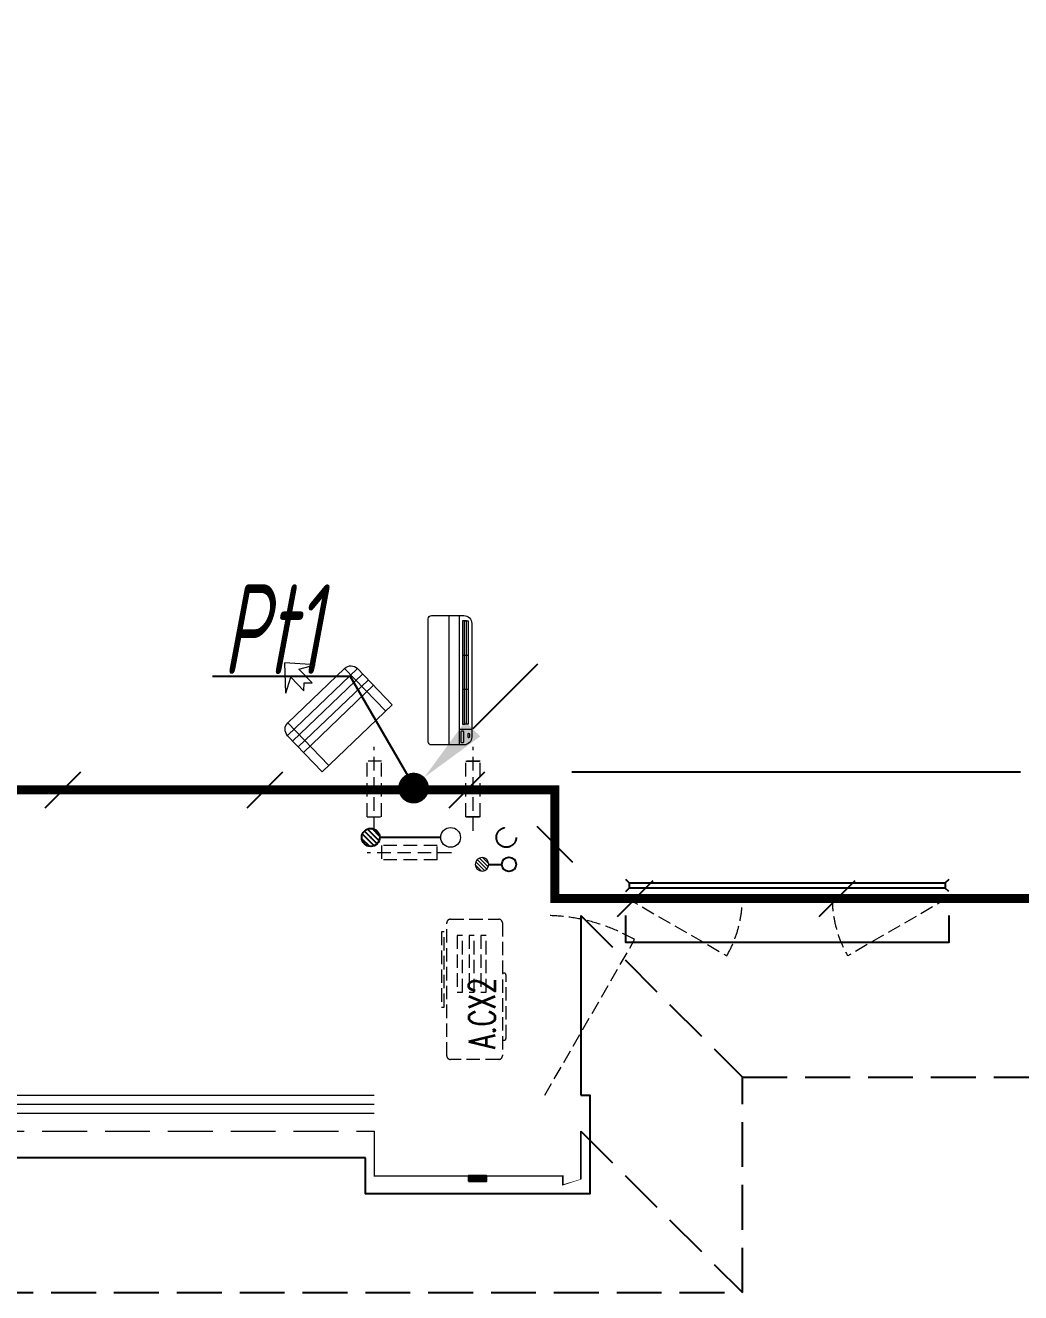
# Model space of a CAD drawing. Extents: x 3002737 to 4077523, y -995787 to -7267.
# Drawn here: x 3535110 to 3540654, y -786295 to -779238 of the extents above; entities that cross this region are included whole.
import ezdxf
from ezdxf.enums import TextEntityAlignment as Align
from ezdxf.xclip import XClip

# ---------------------------------------------------------------- set-up
doc = ezdxf.new("R2010")
doc.units = 0
doc.header["$LTSCALE"] = 1000
doc.header["$MEASUREMENT"] = 0
doc.header["$XCLIPFRAME"] = 2
for name, pattern in [('CENTER2', [1.125, 0.75, -0.125, 0.125, -0.125]), ('DASH', [0.35, 0.25, -0.1]), ('DOTE', [2.4200000000000004, 2, -0.2, 0.02, -0.2]), ('HIDDEN', [0.375, 0.25, -0.125])]:
    doc.linetypes.add(name, pattern=pattern)
doc.layers.get('0').update_dxf_attribs({"linetype": 'CONTINUOUS'})
for name, color, linetype in [('!!电气', 1, 'CONTINUOUS'), ('3-栏杆1', 252, 'CONTINUOUS'), ('3.5方案汇报，与郭总、侯月琴确定户型_t8$0$2020.03.04 -1安徽标准化洋房户型(UA）_t8_t8$0$看线', 154, 'CONTINUOUS'), ('DIM-照明', 7, 'CONTINUOUS'), ('LVTRY', 252, 'CONTINUOUS'), ('LWIRE', 4, 'CONTINUOUS'), ('SHTLN', 4, 'CONTINUOUS'), ('VPIPE-凝结', 150, 'CONTINUOUS'), ('VPIPE-雨水', 4, 'DASH'), ('WIRE-接地', 2, 'CONTINUOUS'), ('卫生间', 6, 'CONTINUOUS'), ('看线', 185, 'CONTINUOUS'), ('立面', 73, 'CONTINUOUS'), ('铝合金', 144, 'CONTINUOUS')]:
    doc.layers.add(name, color=color, linetype=linetype)
for name, color, linetype, lineweight in [('DOTE', 19, 'DOTE', 9), ('EQUIP_地漏', 7, 'CONTINUOUS', 18), ('VPIPE-废水', 31, 'TG_F', 18), ('WINDOW', 146, 'CONTINUOUS', 20), ('平面-栏杆', 56, 'CONTINUOUS', 15), ('平面-看线', 252, 'CONTINUOUS', 15), ('平面-空调室内机', 176, 'CONTINUOUS', 9), ('平面-空调预留孔', 252, 'CONTINUOUS', 15)]:
    doc.layers.add(name, color=color, linetype=linetype, lineweight=lineweight)
doc.styles.add('_TCH_DIM', font='SIMPLEX', dxfattribs={"bigfont": 'GBCBIG'})
doc.styles.add('HZTXT', font='gbeitc.shx', dxfattribs={"width": 0.8, "height": 400, "bigfont": 'hztxt.shx'})
doc.styles.get("Standard").update_dxf_attribs({"font": 'gbenor.shx', "bigfont": 'gbcbig.shx'})
doc.styles.add('TG_LINETYPE', font='SIMPLEX', dxfattribs={"width": 0.8, "height": 3, "bigfont": 'HZTXT'})
doc.linetypes.add('TG_F', pattern='A,2,-0.3,["F",TG_LINETYPE,S=0.1,R=0,X=-0.23,Y=-0.15],0', length=2.3)

# ---------------------------------------------------------------- blocks, each defined once
blk = doc.blocks.new('A$C74D73064')
at = {"layer": 'DOTE', "color": 252}
blk.add_line((-86385.24772744626, 67619.25646164955), (196116.0437006025, 67619.25646164955), dxfattribs=at)
blk = doc.blocks.new('A$C7B1F0EBE')
at = {"color": 252}
ref = blk.add_blockref('A$C74D73064', (-53512.96043979842, -33807.68641956733), dxfattribs=at)
XClip(ref).set_block_clipping_path([(63315.42633097709, 50772.252909203875), (117315.41319851839, 70272.25290802709)])
blk = doc.blocks.new('dongkong')
at = {"layer": '平面-空调预留孔', "color": 8, "linetype": 'HIDDEN', "ltscale": 0.3}
for p, q in [((-603796.0415180789, 210899.900060961), (-603796.0415180789, 210431.4859232727)), ((-603836.0415180789, 210820.9630630909), (-603836.0415180789, 210510.8096162414)), ((-603836.0415180789, 210820.9630630909), (-603756.0415180789, 210820.9630630909)), ((-603756.0415180789, 210820.9630630909), (-603756.0415180789, 210510.8096162414))]:
    blk.add_line(p, q, dxfattribs=at)
blk.add_lwpolyline([(-603756.0415180789, 210510.8096162414), (-603836.0415180789, 210510.8096162414)], dxfattribs=at)
blk = doc.blocks.new('A$C001338C2')
at = {"color": 8}
for p, q in [((844.9999883423079, 303.6000072514144), (54.99998834231155, 303.6000543390692)), ((109.0525457565491, 214.7673082745569), (109.0525510513944, 303.6000511174025)), ((-1.49359439092e-05, 248.6000576173246), (-2.84423585981e-05, 22.0000576172315)), ((899.9999715576414, 22.00000397306576), (899.9999850640525, 248.6000039731589)), ((21.99997024633922, 5.63059293199e-05), (877.9999702463392, 5.2843679441e-06))]:
    blk.add_line(p, q, dxfattribs=at)
at = {"color": 8, "lineweight": 5}
for p, q in [((864.5756734352908, 278.6904651548975), (144.4768629888749, 278.6905080761171)), ((144.4768629888749, 278.6905080761171), (144.4768622188567, 265.7722729386405)), ((387.0097734353949, 278.6904936200444), (144.4768629888749, 278.6905080761171)), ((144.4768629888749, 278.6905080761171), (144.4768614488676, 252.8539829386973)), ((144.4768622188567, 265.7722729386405), (864.5756726653053, 265.772230017421)), ((387.0097711254275, 239.935678482565), (387.0097734353949, 278.6904936200444)), ((864.5756734352908, 278.6904651548975), (622.0427234354138, 278.6904796109884)), ((622.0427234354138, 278.6904796109884), (622.04272112545, 239.935664473509)), ((864.5756718953162, 252.8539400174777), (864.5756734352908, 278.6904651548975)), ((864.5756726653053, 265.772230017421), (864.5756711253525, 239.9356500174181)), ((899.9999830474662, 214.7672611304297), (-1.69525337697e-05, 214.7673147745954)), ((144.4768606789075, 239.9356929386377), (144.4768614488676, 252.8539829386973)), ((144.4768614488676, 252.8539829386973), (864.5756718953162, 252.8539400174777)), ((864.5756711253525, 239.9356500174181), (144.4768606789075, 239.9356929386377)), ((622.04272112545, 239.935664473509), (387.0097711254275, 239.935678482565)), ((899.9999787804518, 143.1781611304468), (-2.12195482163e-05, 143.1782147746126))]:
    blk.add_line(p, q, dxfattribs=at)
at = {"color": 8}
for points in [[(73.08482630450817, 275.0144977724194), (56.77886350143308, 275.0144987443309, -0.414213562373095), (51.27886382925863, 280.5144990721565), (51.27886400034913, 283.3844664433818, -0.414213562373095), (56.77886432817468, 288.8844661155563), (73.08482713124977, 288.8844651436448, -0.4142135623732024), (78.58482680342422, 283.3844648158192), (78.58482663233372, 280.5144974445939, -0.414213562373095)], [(89.24090579471158, 226.3562818807586), (22.19125331861505, 226.3562858772129, -0.414213562372504), (16.6912536464406, 231.8562862050385), (16.69125431894281, 243.1390318179401, -0.414213562373095), (22.19125464676836, 248.6390314901146), (89.24090712286488, 248.6390274936603, -0.414213562373095), (94.74090679503934, 243.1390271658347), (94.74090612253713, 231.8562815529331, -0.414213562373095)]]:
    blk.add_lwpolyline(points, format="xyb", close=True, dxfattribs=at)
for centre, radius, start, end in [((54.99998506405609, 248.6000543390692), 55.0000000000001, 89.99999658490542, 179.9999965849054), ((844.9999850640525, 248.6000072514144), 55.0000000000001, 359.9999965849054, 89.99999658490542), ((21.9999715576414, 22.00005630592932), 22.00000000000004, 179.9999965849054, 269.9999965849054), ((877.9999715576414, 22.00000528436794), 22.00000000000004, 269.9999965849054, 359.9999965849054)]:
    blk.add_arc(centre, radius, start, end, dxfattribs=at)
blk = doc.blocks.new('$lvtry$00000171')
for p, q in [((-74.24621202462731, 10.60660171788186), (-10.60660171788186, 74.24621202462731)), ((-69.81875867368217, -27.39235180270043), (27.39235180242758, 69.81875867368217)), ((-53.03300858900184, -53.03300858886359), (53.03300858900184, 53.03300858886359)), ((-27.39235180242758, -69.81875867368217), (69.81875867368217, 27.39235180270043)), ((10.60660171788186, -74.24621202462731), (74.24621202462731, -10.60660171788186))]:
    blk.add_line(p, q)
blk.add_circle((0, 0), 75)
blk.add_point((0, 0))
blk = doc.blocks.new('$TwtSys$00000141')
at = {"color": 252}
for p, q in [((-47.09803151780761, 3.836055847277748), (-5.041545145413693, 45.89254221967349)), ((-47.09803151780761, 3.836055847277748), (-5.041545145413693, 45.89254221967349)), ((-43.60958444554853, -17.52724007043071), (17.52724007042889, 43.60958444554853)), ((-43.60958444554853, -17.52724007043071), (17.52724007042889, 43.60958444554853)), ((-33.23401871576607, -33.23401871577153), (33.23401871576607, 33.23401871576425)), ((-33.23401871576607, -33.23401871576971), (33.23401871576607, 33.23401871576425)), ((-16.17805684451741, -43.53063328177632), (43.79137317708955, 16.43879673983065)), ((-16.17805684451741, -43.53063328177632), (43.79137317708955, 16.43879673983247)), ((5.715553844029273, -46.12975947626182), (46.12974035062325, -5.715572969671484)), ((5.715553844029273, -46.12975947626182), (46.12974035062325, -5.715572969671484))]:
    blk.add_line(p, q, dxfattribs=at)
blk.add_circle((0, -1.818989403545856e-12), 47, dxfattribs=at)
blk.add_circle((0, -1.818989403545856e-12), 47, dxfattribs=at)
blk = doc.blocks.new('A$C148B7D8E')
at = {"layer": '卫生间', "color": 252, "linetype": 'DASH'}
for p, q in [((22550.00001177914, 2.256128937005997e-07), (23449.9999782659, -899.9999998953426)), ((22549.99997477146, -1199.999990658369), (23449.99997818546, -2099.999804583029))]:
    blk.add_line(p, q, dxfattribs=at)
blk.add_lwpolyline([(16100.0017727029, 13999.99896146997), (16100.00177205505, 15399.99869960139), (7700.000186217541, 15399.9987034885), (7700.00259226287, 10799.99731380143), (7300.000010908523, 10799.99611648254), (7300.000007618219, 10000.0000001312), (900.0000073142583, 10000.00000001432), (900.000007365481, 9000.024217333877), (-899.9999926876626, 9000.024321453297), (-899.9999969094642, -900.0000000767177), (1750.000030706404, -899.999999850872), (1750.000019971107, -2099.999998709653), (23449.99997818546, -2099.999804583029), (23449.9999782659, -899.9999998953426), (25100.00000309735, -900.0000000060536)], dxfattribs=at)
blk = doc.blocks.new('fergve')
at = {"layer": '平面-空调预留孔', "color": 8, "linetype": 'DASH', "ltscale": 0.3}
for p, q in [((119062.717304058, 54987.64907498009), (119062.717304058, 54977.64907498009)), ((119435.5529723145, 54977.64907498009), (119435.5529723145, 54987.64907498009)), ((119072.717304058, 54967.64907498009), (119425.5529723145, 54967.64907498009))]:
    blk.add_line(p, q, dxfattribs=at)
for points in [[(119666.6522452464, 55326.75839339898), (119246.8340998819, 55326.75839339898), (119246.8340998819, 55311.64433774215), (119666.6522452464, 55311.64433774215)], [(119645.4876140846, 55239.18252008365), (119329.9588134751, 55239.18252008365), (119329.9588134751, 55210.21092074577), (119645.4876140846, 55210.21092074577)], [(119645.4876140846, 55173.38063160962), (119329.9588134751, 55173.38063160962), (119329.9588134751, 55144.40903227197), (119645.4876140846, 55144.40903227197)], [(119645.4876140846, 55107.57874313582), (119329.9588134751, 55107.57874313582), (119329.9588134751, 55078.60714379794), (119645.4876140846, 55078.60714379794)]]:
    blk.add_lwpolyline(points, close=True, dxfattribs=at)
blk.add_lwpolyline([(119715.8642389868, 54987.64907498032), (118975.8642389868, 54987.64907498009, -0.414213562373517), (118955.8642389868, 55007.64907498009), (118955.8642389873, 55277.64907498009, -0.414213562372746), (118975.8642389873, 55297.64907498009), (119715.8642389864, 55297.64907498009, -0.4142135623727947), (119735.8642389864, 55277.64907498009), (119735.8642389868, 55007.64907498055, -0.4142135623733224)], format="xyb", close=True, dxfattribs=at)
for centre, start, end in [((119072.717304058, 54977.64907498009), 180, 270), ((119425.5529723145, 54977.64907498009), 270, 0)]:
    blk.add_arc(centre, 10, start, end, dxfattribs=at)
at = {"layer": '平面-空调预留孔', "color": 8, "linetype": 'DASH', "ltscale": 0.3, "style": '_TCH_DIM', "width": 0.7058823529411765}
blk.add_text('A.CX2', height=146.88, dxfattribs=at).set_placement((119015.260064729, 55027.2738646582))
blk = doc.blocks.new('dasdasf1sa2f31as32f')
at = {"color": 8}
for p, q in [((-116.0333029678441, 585.5764855154375), (43.31421442719875, 640.474787555806)), ((82.68419507401995, 476.5984332799144), (43.31421442719875, 640.474787555806)), ((-22.77745136787416, 585.5073602304651), (-116.0333029678441, 585.5764855154375)), ((-22.77745136787416, 585.5073602304651), (-73.37246493535349, 493.2492008739632)), ((-473.4737950866693, 259.6563084750783), (-339.4594785901136, 504.0265200089943)), ((-269.8119794043596, 524.3392218776735), (-427.6640969782602, 236.5016507070477)), ((134.6253530689864, 245.484414406435), (-338.8351731522707, 505.1322360634172)), ((-269.8119794043596, 524.3392218776735), (113.7016146283713, 314.0177107195245)), ((-31.30690161697567, 504.4059078391083), (-73.37246493535349, 493.2492008739632)), ((-18.10105440387269, 462.9379765309382), (-31.30690161697567, 504.4059078391083)), ((32.42647185805254, 555.0730752506729), (-18.10105440387269, 462.9379765309382)), ((82.68419507401995, 476.5984332799144), (32.42647185805254, 555.0730752506729)), ((92.58920825674431, 168.8330396253091), (-380.8957810040447, 428.4689359338913)), ((114.6759563127998, 208.4019676803059), (-359.0953820513678, 468.2211672088001)), ((72.34237424354069, 131.9136772763986), (-401.1422099253978, 391.5503122554119)), ((113.7016146283713, 314.0177107195245), (-44.1505029455293, 26.18013954889921)), ((0, 0), (-473.4737950866693, 259.6563084750783)), ((134.0143164967885, 244.3702115339634), (0, 0))]:
    blk.add_line(p, q, dxfattribs=at)
for centre, radius, start, end in [((-294.4793780628825, 479.3591213504569), 51.30000000018548, 61.25933126190097, 151.2593312616622), ((89.03421596984845, 269.0376101925353), 51.29999999996637, 331.2593312598987, 61.25933126186338)]:
    blk.add_arc(centre, radius, start, end, dxfattribs=at)
blk = doc.blocks.new('GDGDRGDGDRGDR')
at = {"layer": '平面-空调室内机', "ltscale": 0.3, "xscale": -1}
for p, rotation in [((1045712.620233924, 653502.8964389145), 180), ((231445.8857243957, 1046278.127469567), 270)]:
    blk.add_blockref('dongkong', p, dxfattribs=dict(at, rotation=rotation))
at = {"layer": '平面-空调预留孔', "xscale": -1, "rotation": 15.00000000331026}
blk.add_blockref('dasdasf1sa2f31as32f', (441626.3347282852, 442932.0865610932), dxfattribs=at)
at = {"layer": '平面-空调预留孔', "rotation": 90}
blk.add_blockref('fergve', (497617.7244145183, 322375.2892448572), dxfattribs=at)
blk = doc.blocks.new('A$C66B635E3')
at = {"layer": '立面'}
h = blk.add_hatch(dxfattribs=at)
h.set_pattern_fill('ANSI31', color=252, scale=2)
h.set_pattern_definition([(45, (-866400.3096373547, -795945.4611016122), (-2.245064030267288, 2.245064030267288), [])])
h.paths.add_polyline_path([(21824.97718691546, -379.9611016121926), (21924.97718691546, -379.9611016121926), (21924.97718691546, -349.9611016121926), (21824.97718691546, -349.9611016121926)])
at = {"color": 252, "const_width": 8}
blk.add_lwpolyline([(22449.99997925013, -99.9999994833488), (22449.9999792506, -399.9999994832324), (22349.9999700035, -400.0004377794685), (22349.99998849677, -350.0000004277099), (21300.00001656776, -350.0000103435013), (21300.00003506104, -99.99913375102915)], dxfattribs=at)
at = {"layer": '3-栏杆1', "color": 252}
for p, q in [((22720.26864399016, 1282.212400592864), (22700.00001359312, 1299.999978907406)), ((22700.00001359312, 1299.999978907406), (22720.26864380995, 1282.212400751188)), ((22720.26864380995, 1282.212400751188), (22720.26864380715, 1252.930120892823)), ((22720.26864380995, 1282.14632327517), (24479.73135541053, 1282.190802913392)), ((24479.73135523079, 1282.212400596822), (24499.99998562783, 1299.999978911364)), ((24499.99998562783, 1299.999978911364), (24479.731355411, 1282.212400755147)), ((24479.731355411, 1282.212400755147), (24479.73135541379, 1252.930120896781)), ((22720.26864380715, 1252.930120892823), (22700.00003714301, 1233.083245857153)), ((22700.00003714301, 1233.083245857153), (22720.26864380715, 1252.930120892823)), ((24479.73135541333, 1252.908532858826), (22720.26864380715, 1252.864073085366)), ((24499.99996207794, 1233.083245861111), (24479.73135541379, 1252.930120896781))]:
    blk.add_line(p, q, dxfattribs=at)
at = {"layer": '3.5方案汇报，与郭总、侯月琴确定户型_t8$0$2020.03.04 -1安徽标准化洋房户型(UA）_t8_t8$0$看线', "color": 252, "ltscale": 10}
blk.add_line((22400.00001020962, 1899.999998557847), (24900.00000905106, 1899.999998507323), dxfattribs=at)
at = {"layer": 'VPIPE-凝结', "color": 252, "ltscale": 0.1}
blk.add_line((21669.99760960462, 1534.999997792765), (21330.000009079, 1534.999967537588), dxfattribs=at)
blk.add_lwpolyline([(21937.60240857722, 1384.999984665425), (22010.00240857666, 1384.999986465904)], dxfattribs=at)
at = {"layer": 'VPIPE-凝结', "color": 252}
blk.add_circle((22050.00240857666, 1384.999986465904), 40, dxfattribs=at)
at = {"layer": 'VPIPE-废水', "color": 252}
blk.add_circle((21724.99760960462, 1534.999997792765), 55, dxfattribs=at)
at = {"layer": 'VPIPE-雨水', "color": 252}
blk.add_circle((22035.00240857666, 1534.999984665425), 55, dxfattribs=at)
at = {"layer": 'WINDOW', "color": 252, "linetype": 'DASH', "ltscale": 0.3}
for points in [[(22699.99999967823, 1199.9999911536), (23263.13089337246, 875.3715936085209, 0.1314846383240589), (23349.9999996284, 1199.999991162214)], [(24499.99999955203, 1199.9999911536), (23936.86910585733, 875.3715936085209, -0.1314846383240589), (23849.99999960139, 1199.999991162214)], [(22250.00001370348, 99.99999293568544), (22750.00001370208, 966.0253967188764, 0.1316524975897076), (22250.0000136937, 1099.999992933823)]]:
    blk.add_lwpolyline(points, format="xyb", dxfattribs=at)
at = {"layer": '平面-栏杆', "color": 252}
for points in [[(16650.00000965735, 49.99999167025089), (21300.00000965362, 49.99999012914486)], [(16650.00000965735, -8.328817784786224e-06), (21300.00000965362, -9.870855137705803e-06)]]:
    blk.add_lwpolyline(points, dxfattribs=at)
at = {"layer": '平面-看线', "color": 252}
blk.add_lwpolyline([(16650.00000965735, 99.9999916695524), (21300.00000965362, 99.99999012891203)], dxfattribs=at)
at = {"layer": '平面-看线', "color": 252, "linetype": 'DASH'}
blk.add_lwpolyline([(16650.00000965735, -100.0000083274208), (21300.00002787216, -99.99913375102915)], dxfattribs=at)
at = {"layer": '看线', "color": 252, "ltscale": 0.5}
for points in [[(22450.00001170486, 1099.999991400633), (22449.99997751089, 100.0000005166512)], [(24499.9999996149, 1099.999991181772), (24499.9999996149, 949.9999911817722), (22699.9999996149, 949.9999911817722), (22699.9999996135, 1099.999991155928)], [(21250.00000989018, -250.0000158522744), (16650.00001421059, -250.0005226582289)]]:
    blk.add_lwpolyline(points, dxfattribs=at)
at = {"layer": '看线', "color": 252}
blk.add_lwpolyline([(22449.99997751089, 100.0000005166512), (22499.9999774606, 100.0002196647692), (22500.00238809083, -450.0000056381105), (21249.99999191053, -449.9998515280895), (21250.00000989018, -250.0019439184107)], dxfattribs=at)
at = {"layer": '立面', "color": 252}
blk.add_lwpolyline([(21824.97718691546, -379.9611016121926), (21924.97718691546, -379.9611016121926), (21924.97718691546, -349.9611016121926), (21824.97718691546, -349.9611016121926)], close=True, dxfattribs=at)
at = {"layer": '铝合金', "color": 252}
blk.add_lwpolyline([(21824.97718691546, -379.9611016121926), (21924.97718691546, -379.9611016121926), (21924.97718691546, -349.9611016121926), (21824.97718691546, -349.9611016121926)], close=True, dxfattribs=at)
at = {"color": 252}
for name, p in [('A$C148B7D8E', (-100.0000000740401, 1099.99999117502)), ('GDGDRGDGDRGDR', (-420616.5787028493, -441032.0865709839))]:
    blk.add_blockref(name, p, dxfattribs=at)
at = {"layer": 'EQUIP_地漏', "color": 252, "xscale": 0.8, "yscale": -0.8, "zscale": 0.8, "rotation": 180}
blk.add_blockref('$TwtSys$00000141', (21900.00240857666, 1384.999984665425), dxfattribs=at)
at = {"layer": 'LVTRY', "color": 252, "xscale": 0.6666666667107825, "yscale": 0.6666666667107825, "rotation": 269.9999999939778}
blk.add_blockref('$lvtry$00000171', (21280.00000907574, 1534.99996754271), dxfattribs=at)
at = {"layer": '平面-空调室内机', "color": 252, "ltscale": 0.3, "rotation": 180}
blk.add_blockref('dongkong', (-581945.946805526, 212470.8105057422), dxfattribs=at)
at = {"layer": '平面-空调室内机', "color": 252, "ltscale": 0.3, "xscale": -1, "rotation": 180}
blk.add_blockref('dongkong', (625646.1362306313, 212470.8105057424), dxfattribs=at)
at = {"layer": '平面-空调预留孔', "color": 252, "xscale": -0.800000000046565, "yscale": 0.800000000046565, "zscale": 0.800000000046565, "rotation": 269.9999997665698}
blk.add_blockref('A$C001338C2', (21600.09467634326, 2050.000910123461), dxfattribs=at)
blk = doc.blocks.new('$TelecSys$00000008')
blk.add_line((0.4000000000014552, 0.3999999999996362), (-0.4000000000014552, -0.3999999999996362))
blk = doc.blocks.new('$TelecSys$00000078')
for p, q in [((1.150000000001455, 1.149999999999636), (0.5499999999992724, 0.5499999999992724)), ((0.1041666666678793, 0.1041666666660603), (0.1041666666678793, 0.1041666666660603)), ((-0.1041666666678793, -0.1041666666660603), (-0.1041666666678793, -0.1041666666660603))]:
    blk.add_line(p, q)
at = {"const_width": 0.1425}
blk.add_lwpolyline([(-0.07125000000087311, 0, 1), (0.07125000000087311, 0, 1)], format="xyb", close=True, dxfattribs=at)
blk.add_solid([(0.6199999999989814, 0.4799999999995634), (0.4799999999995634, 0.6200000000008004), (0.09999999999854481, 0.1000000000003638)])
at = {"width": 0.8, "flags": 9}
blk.add_attdef('A', (0, 0), '', height=2e-05, dxfattribs=at)

msp = doc.modelspace()

# ---------------------------------------------------------------- linework, layer by layer
at = {"layer": 'DIM-照明', "color": 7, "ltscale": 0.8}
for p in [(3536153.597069665, -782862.3675240022), (3537281.405996229, -783486.351452772)]:
    msp.add_line(p, (3536918.963494677, -782862.3675240022), dxfattribs=at)
at = {"layer": 'WIRE-接地', "color": 2, "linetype": 'CENTER2', "const_width": 50}
msp.add_lwpolyline([(3555710.755789199, -785300.2724354849), (3550806.497687825, -785300.2724354849), (3550806.497687825, -784699.2326924107), (3550054.767065716, -784699.2326924107), (3550054.767065716, -783492.3843869483), (3543456.801442833, -783492.3843869483), (3543456.801442833, -784099.634758886), (3538058.93747512, -784099.634758886), (3538058.93747512, -783495.6776948092), (3531456.977766277, -783495.6776948092), (3531456.977766277, -784701.1568604512), (3530710.22637505, -784701.1568604512), (3530710.22637505, -785296.5157264541), (3525802.701243551, -785296.5157264541), (3525802.701243551, -784693.572879029), (3525056.673760734, -784693.572879029), (3525056.673760734, -783504.2590419315), (3518459.982846137, -783504.2590419315), (3518459.982846137, -784097.2324450929), (3515754.257663805, -784097.2324450929), (3515754.257663805, -776200.6216362235)], dxfattribs=at)

# ---------------------------------------------------------------- block references
at = {"layer": '!!电气'}
for name, p in [('A$C7B1F0EBE', (3419851.791772625, -816586.5741692537)), ('A$C66B635E3', (3515754.257663805, -785295.1006238689))]:
    msp.add_blockref(name, p, dxfattribs=at)
at = {"layer": 'LWIRE', "color": 2, "xscale": 600, "yscale": 600, "zscale": 600}
msp.add_blockref('$TelecSys$00000078', (3537272.802613457, -783485.6250489717), dxfattribs=at)
at = {"layer": 'SHTLN', "color": 2, "xscale": 250, "yscale": 250, "zscale": 250}
for p, rotation in [((3535320.457620698, -783495.6776948092), 180), ((3536445.457620698, -783495.6776948092), 180), ((3537570.457620698, -783495.6776948092), 180), ((3538058.93747512, -783797.6562268476), 90), ((3538507.869458977, -784099.634758886), 180), ((3539632.869458977, -784099.634758886), 180)]:
    msp.add_blockref('$TelecSys$00000008', p, dxfattribs=dict(at, rotation=rotation))

# ---------------------------------------------------------------- texts
at = {"layer": 'DIM-照明', "color": 7, "ltscale": 0.8, "style": 'HZTXT', "width": 0.7}
msp.add_text('Pt1', height=500, dxfattribs=at).set_placement((3536484.360060524, -782600.6161989388), align=Align.MIDDLE)

doc.saveas('drawing.dxf')
